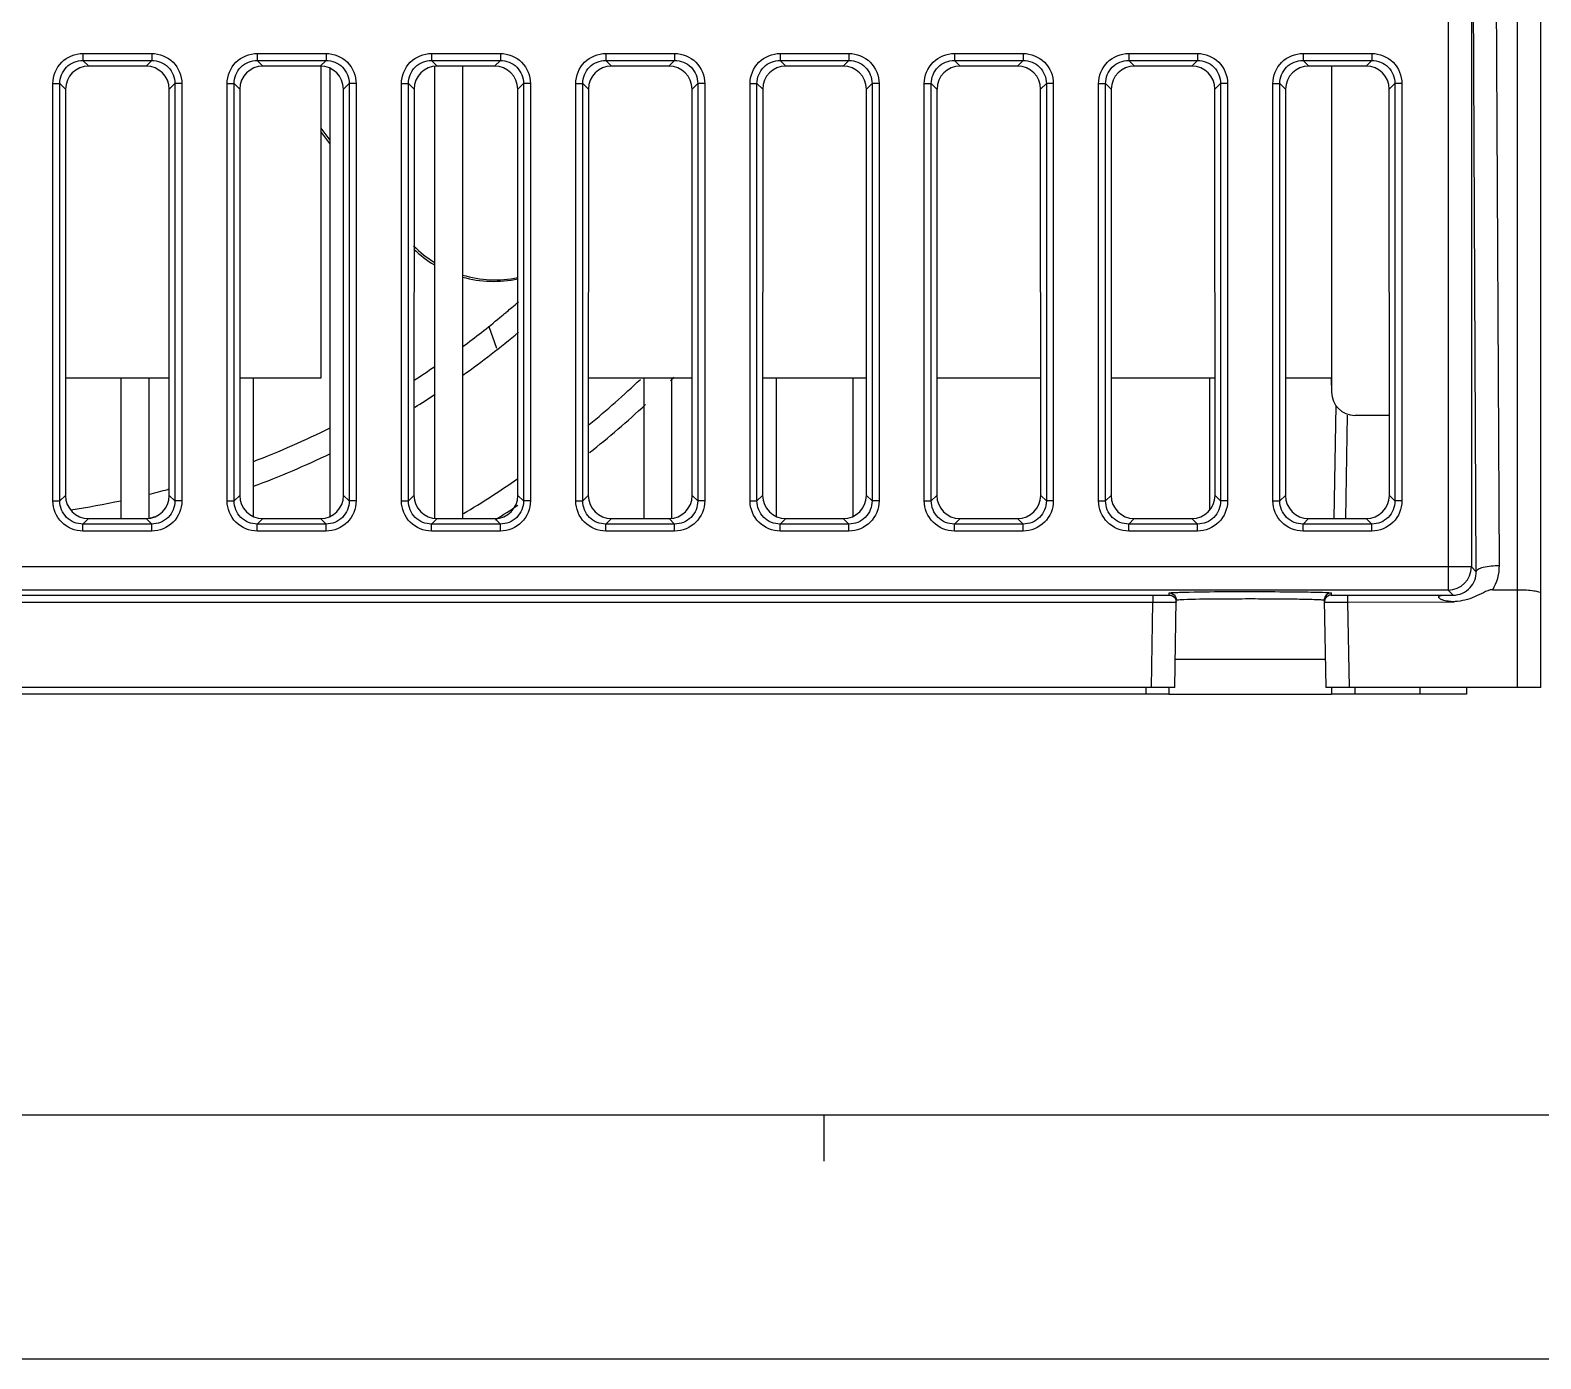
# Model space of a CAD drawing. Header units: millimetres. Extents: x 1211 to 2052, y 913 to 1507.
# Drawn here: x 1387.2 to 1452.2, y 913.3 to 970.5 of the extents above; entities that cross this region are included whole.
import ezdxf

# ---------------------------------------------------------------- set-up
doc = ezdxf.new("R2010")
doc.units = ezdxf.units.MM
for name, color, linetype in [('F08025N45D024_SM100-13SOLIDLINE', 7, 'Continuous'), ('VF-51-DIANRONGBSOLIDLINE', 7, 'Continuous'), ('VF-51-H001SOLIDLINE', 7, 'Continuous'), ('VF-51-P003SOLIDLINE', 7, 'Continuous'), ('VF-51-P006SOLIDLINE', 7, 'Continuous')]:
    doc.layers.add(name, color=color, linetype=linetype)

msp = doc.modelspace()

# ---------------------------------------------------------------- linework, layer by layer
at = {"color": 7, "linetype": 'Continuous'}
for p, q in [((1226.84, 923.822), (2036.84, 923.822)), ((1211.34, 913.322), (2052.34, 913.322))]:
    msp.add_line(p, q, dxfattribs=at)
at = {"color": 2, "linetype": 'Continuous'}
msp.add_line((1421.34, 921.822), (1421.34, 923.822), dxfattribs=at)
at = {"layer": 'F08025N45D024_SM100-13SOLIDLINE', "linetype": 'Continuous'}
for p, q in [((1399.67, 966.276), (1400.07, 965.764)), ((1400.07, 965.613), (1399.67, 966.126)), ((1407.65, 958.35), (1407.679, 958.375)), ((1406.9, 957.738), (1407.233, 956.813)), ((1393.09, 950.736), (1393.155, 950.752)), ((1393.092, 950.732), (1393.157, 950.749))]:
    msp.add_line(p, q, dxfattribs=at)
for centre, radius, start, end in [((1407.199, 964.72), 4.977, 224.847, 237.94328), ((1407.13, 964.646), 4.97, 225.93246, 238.87262), ((1407.178, 964.703), 4.953, 253.46307, 281.38811), ((1407.113, 964.637), 4.955, 254.25181, 282.17188), ((1381.205, 989.726), 41.034, 310.56992, 311.0921), ((1382.392, 988.322), 39.196, 309.6076, 310.12175), ((1381.556, 989.315), 40.493, 310.17413, 310.57054), ((1383.212, 987.356), 37.928, 306.5173, 309.5832), ((1383.17, 987.414), 39, 305.44988, 309.89788), ((1383.098, 987.523), 38.13, 302.69394, 304.28731), ((1383.17, 987.414), 44, 309.61698, 313.44175), ((1383.17, 987.414), 39, 301.80074, 303.31811), ((1383.152, 987.457), 38.047, 290.97611, 296.41214), ((1383.17, 987.414), 39, 290.41411, 295.71703), ((1383.17, 987.414), 44, 300.97643, 304.60231), ((1383.184, 987.34), 37.926, 283.86951, 285.14455), ((1383.263, 986.944), 37.521, 278.66728, 282.01408), ((1383.17, 987.414), 39, 283.49679, 283.93867)]:
    msp.add_arc(centre, radius, start, end, dxfattribs=at)
at = {"layer": 'VF-51-DIANRONGBSOLIDLINE', "linetype": 'Continuous'}
for p, q in [((1399.67, 968.943), (1399.67, 955.514)), ((1393.154, 955.514), (1388.686, 955.514)), ((1399.67, 955.514), (1396.186, 955.514)), ((1415.654, 955.514), (1411.186, 955.514)), ((1423.154, 955.514), (1418.686, 955.514)), ((1430.654, 955.514), (1426.186, 955.514)), ((1438.154, 955.514), (1433.686, 955.514)), ((1443.17, 955.514), (1441.186, 955.514))]:
    msp.add_line(p, q, dxfattribs=at)
at = {"layer": 'VF-51-H001SOLIDLINE', "linetype": 'Continuous'}
for p, q in [((1400.07, 968.845), (1400.07, 949.573)), ((1404.57, 968.943), (1404.57, 949.478)), ((1405.77, 968.943), (1405.77, 949.478)), ((1391.07, 955.514), (1391.07, 949.478)), ((1392.27, 955.514), (1392.27, 949.478)), ((1396.77, 955.514), (1396.77, 949.573)), ((1413.57, 955.514), (1413.57, 949.478)), ((1414.77, 955.514), (1414.77, 949.478)), ((1419.27, 955.514), (1419.27, 949.573)), ((1422.57, 955.514), (1422.57, 949.573)), ((1437.92, 955.506), (1437.92, 949.853))]:
    msp.add_line(p, q, dxfattribs=at)
at = {"layer": 'VF-51-P003SOLIDLINE', "linetype": 'Continuous'}
for p, q in [((1451.17, 942.214), (1451.17, 1033.714)), ((1452.17, 942.214), (1452.17, 1033.714)), ((1448.187, 996.276), (1448.187, 946.396)), ((1450.392, 947.46), (1450.187, 989.528)), ((1449.393, 947.191), (1449.187, 989.258)), ((1449.187, 989.258), (1449.187, 947.396)), ((1389.44, 969.488), (1392.4, 969.488)), ((1389.44, 969.488), (1389.44, 969.19)), ((1389.44, 969.19), (1392.4, 969.19)), ((1389.44, 969.19), (1389.686, 968.943)), ((1392.4, 969.19), (1392.153, 968.943)), ((1392.4, 969.488), (1392.4, 969.19)), ((1396.94, 969.488), (1399.9, 969.488)), ((1396.94, 969.488), (1396.94, 969.19)), ((1396.94, 969.19), (1399.9, 969.19)), ((1396.94, 969.19), (1397.186, 968.943)), ((1399.9, 969.19), (1399.653, 968.943)), ((1399.9, 969.488), (1399.9, 969.19)), ((1404.44, 969.488), (1407.4, 969.488)), ((1404.44, 969.488), (1404.44, 969.19)), ((1404.44, 969.19), (1407.4, 969.19)), ((1404.44, 969.19), (1404.686, 968.943)), ((1407.4, 969.19), (1407.153, 968.943)), ((1407.4, 969.488), (1407.4, 969.19)), ((1411.94, 969.488), (1414.9, 969.488)), ((1411.94, 969.488), (1411.94, 969.19)), ((1411.94, 969.19), (1414.9, 969.19)), ((1411.94, 969.19), (1412.186, 968.943)), ((1414.9, 969.19), (1414.653, 968.943)), ((1414.9, 969.488), (1414.9, 969.19)), ((1419.44, 969.488), (1422.4, 969.488)), ((1419.44, 969.488), (1419.44, 969.19)), ((1419.44, 969.19), (1422.4, 969.19)), ((1419.44, 969.19), (1419.686, 968.943)), ((1422.4, 969.19), (1422.153, 968.943)), ((1422.4, 969.488), (1422.4, 969.19)), ((1426.94, 969.488), (1429.9, 969.488)), ((1426.94, 969.488), (1426.94, 969.19)), ((1426.94, 969.19), (1429.9, 969.19)), ((1426.94, 969.19), (1427.186, 968.943)), ((1429.9, 969.19), (1429.653, 968.943)), ((1429.9, 969.488), (1429.9, 969.19)), ((1434.44, 969.488), (1437.4, 969.488)), ((1434.44, 969.488), (1434.44, 969.19)), ((1434.44, 969.19), (1437.4, 969.19)), ((1434.44, 969.19), (1434.686, 968.943)), ((1437.4, 969.19), (1437.153, 968.943)), ((1437.4, 969.488), (1437.4, 969.19)), ((1441.94, 969.488), (1444.9, 969.488)), ((1441.94, 969.488), (1441.94, 969.19)), ((1441.94, 969.19), (1444.9, 969.19)), ((1441.94, 969.19), (1442.186, 968.943)), ((1444.9, 969.19), (1444.653, 968.943)), ((1444.9, 969.488), (1444.9, 969.19)), ((1392.153, 968.943), (1389.686, 968.943)), ((1399.653, 968.943), (1397.186, 968.943)), ((1407.153, 968.943), (1404.686, 968.943)), ((1414.653, 968.943), (1412.186, 968.943)), ((1422.153, 968.943), (1419.686, 968.943)), ((1429.653, 968.943), (1427.186, 968.943)), ((1437.153, 968.943), (1434.686, 968.943)), ((1444.653, 968.943), (1442.186, 968.943)), ((1443.17, 968.943), (1443.17, 954.914)), ((1388.145, 968.193), (1388.444, 968.193)), ((1388.145, 950.234), (1388.145, 968.193)), ((1388.444, 968.193), (1388.69, 967.947)), ((1388.444, 950.234), (1388.444, 968.193)), ((1388.69, 967.947), (1388.684, 950.474)), ((1393.396, 968.193), (1393.15, 967.947)), ((1393.155, 950.474), (1393.15, 967.947)), ((1393.695, 968.193), (1393.396, 968.193)), ((1393.396, 968.193), (1393.396, 950.234)), ((1393.695, 968.193), (1393.695, 950.234)), ((1395.645, 968.193), (1395.944, 968.193)), ((1395.645, 950.234), (1395.645, 968.193)), ((1395.944, 968.193), (1396.19, 967.947)), ((1395.944, 950.234), (1395.944, 968.193)), ((1396.19, 967.947), (1396.184, 950.474)), ((1400.896, 968.193), (1400.65, 967.947)), ((1400.655, 950.474), (1400.65, 967.947)), ((1401.195, 968.193), (1400.896, 968.193)), ((1400.896, 968.193), (1400.896, 950.234)), ((1401.195, 968.193), (1401.195, 950.234)), ((1403.145, 968.193), (1403.444, 968.193)), ((1403.145, 950.234), (1403.145, 968.193)), ((1403.444, 968.193), (1403.69, 967.947)), ((1403.444, 950.234), (1403.444, 968.193)), ((1403.69, 967.947), (1403.684, 950.474)), ((1408.396, 968.193), (1408.15, 967.947)), ((1408.155, 950.474), (1408.15, 967.947)), ((1408.695, 968.193), (1408.396, 968.193)), ((1408.396, 968.193), (1408.396, 950.234)), ((1408.695, 968.193), (1408.695, 950.234)), ((1410.645, 968.193), (1410.944, 968.193)), ((1410.645, 950.234), (1410.645, 968.193)), ((1410.944, 968.193), (1411.19, 967.947)), ((1410.944, 950.234), (1410.944, 968.193)), ((1411.19, 967.947), (1411.184, 950.474)), ((1415.896, 968.193), (1415.65, 967.947)), ((1415.655, 950.474), (1415.65, 967.947)), ((1416.195, 968.193), (1415.896, 968.193)), ((1415.896, 968.193), (1415.896, 950.234)), ((1416.195, 968.193), (1416.195, 950.234)), ((1418.145, 968.193), (1418.444, 968.193)), ((1418.145, 950.234), (1418.145, 968.193)), ((1418.444, 968.193), (1418.69, 967.947)), ((1418.444, 950.234), (1418.444, 968.193)), ((1418.69, 967.947), (1418.684, 950.474)), ((1423.396, 968.193), (1423.15, 967.947)), ((1423.155, 950.474), (1423.15, 967.947)), ((1423.695, 968.193), (1423.396, 968.193)), ((1423.396, 968.193), (1423.396, 950.234)), ((1423.695, 968.193), (1423.695, 950.234)), ((1425.645, 968.193), (1425.944, 968.193)), ((1425.645, 950.234), (1425.645, 968.193)), ((1425.944, 968.193), (1426.19, 967.947)), ((1425.944, 950.234), (1425.944, 968.193)), ((1426.19, 967.947), (1426.184, 950.474)), ((1430.896, 968.193), (1430.65, 967.947)), ((1430.655, 950.474), (1430.65, 967.947)), ((1431.195, 968.193), (1430.896, 968.193)), ((1430.896, 968.193), (1430.896, 950.234)), ((1431.195, 968.193), (1431.195, 950.234)), ((1433.145, 968.193), (1433.444, 968.193)), ((1433.145, 950.234), (1433.145, 968.193)), ((1433.444, 968.193), (1433.69, 967.947)), ((1433.444, 950.234), (1433.444, 968.193)), ((1433.69, 967.947), (1433.684, 950.474)), ((1438.396, 968.193), (1438.15, 967.947)), ((1438.155, 950.474), (1438.15, 967.947)), ((1438.695, 968.193), (1438.396, 968.193)), ((1438.396, 968.193), (1438.396, 950.234)), ((1438.695, 968.193), (1438.695, 950.234)), ((1440.645, 968.193), (1440.944, 968.193)), ((1440.645, 950.234), (1440.645, 968.193)), ((1440.944, 968.193), (1441.19, 967.947)), ((1440.944, 950.234), (1440.944, 968.193)), ((1441.19, 967.947), (1441.184, 950.474)), ((1445.896, 968.193), (1445.65, 967.947)), ((1445.655, 950.474), (1445.65, 967.947)), ((1446.195, 968.193), (1445.896, 968.193)), ((1445.896, 968.193), (1445.896, 950.234)), ((1446.195, 968.193), (1446.195, 950.234)), ((1443.156, 955.514), (1443.161, 954.905)), ((1443.276, 949.478), (1443.361, 954.346)), ((1443.776, 949.478), (1443.853, 953.919)), ((1445.654, 953.914), (1444.17, 953.914)), ((1388.444, 950.234), (1388.684, 950.474)), ((1393.396, 950.234), (1393.155, 950.474)), ((1395.944, 950.234), (1396.184, 950.474)), ((1400.896, 950.234), (1400.655, 950.474)), ((1403.444, 950.234), (1403.684, 950.474)), ((1408.396, 950.234), (1408.155, 950.474)), ((1410.944, 950.234), (1411.184, 950.474)), ((1415.896, 950.234), (1415.655, 950.474)), ((1418.444, 950.234), (1418.684, 950.474)), ((1423.396, 950.234), (1423.155, 950.474)), ((1425.944, 950.234), (1426.184, 950.474)), ((1430.896, 950.234), (1430.655, 950.474)), ((1433.444, 950.234), (1433.684, 950.474)), ((1438.396, 950.234), (1438.155, 950.474)), ((1440.944, 950.234), (1441.184, 950.474)), ((1445.896, 950.234), (1445.655, 950.474)), ((1388.145, 950.234), (1388.444, 950.234)), ((1393.695, 950.234), (1393.396, 950.234)), ((1395.645, 950.234), (1395.944, 950.234)), ((1401.195, 950.234), (1400.896, 950.234)), ((1403.145, 950.234), (1403.444, 950.234)), ((1408.695, 950.234), (1408.396, 950.234)), ((1410.645, 950.234), (1410.944, 950.234)), ((1416.195, 950.234), (1415.896, 950.234)), ((1418.145, 950.234), (1418.444, 950.234)), ((1423.695, 950.234), (1423.396, 950.234)), ((1425.645, 950.234), (1425.944, 950.234)), ((1431.195, 950.234), (1430.896, 950.234)), ((1433.145, 950.234), (1433.444, 950.234)), ((1438.695, 950.234), (1438.396, 950.234)), ((1440.645, 950.234), (1440.944, 950.234)), ((1446.195, 950.234), (1445.896, 950.234)), ((1389.44, 949.238), (1389.68, 949.478)), ((1392.4, 949.238), (1389.44, 949.238)), ((1389.44, 948.939), (1389.44, 949.238)), ((1389.68, 949.478), (1392.159, 949.478)), ((1392.4, 949.238), (1392.159, 949.478)), ((1392.4, 948.939), (1392.4, 949.238)), ((1396.94, 949.238), (1397.18, 949.478)), ((1399.9, 949.238), (1396.94, 949.238)), ((1396.94, 948.939), (1396.94, 949.238)), ((1397.18, 949.478), (1399.659, 949.478)), ((1399.9, 949.238), (1399.659, 949.478)), ((1399.9, 948.939), (1399.9, 949.238)), ((1404.44, 949.238), (1404.68, 949.478)), ((1407.4, 949.238), (1404.44, 949.238)), ((1404.44, 948.939), (1404.44, 949.238)), ((1404.68, 949.478), (1407.159, 949.478)), ((1407.4, 949.238), (1407.159, 949.478)), ((1407.4, 948.939), (1407.4, 949.238)), ((1411.94, 949.238), (1412.18, 949.478)), ((1414.9, 949.238), (1411.94, 949.238)), ((1411.94, 948.939), (1411.94, 949.238)), ((1412.18, 949.478), (1414.659, 949.478)), ((1414.9, 949.238), (1414.659, 949.478)), ((1414.9, 948.939), (1414.9, 949.238)), ((1419.44, 949.238), (1419.68, 949.478)), ((1422.4, 949.238), (1419.44, 949.238)), ((1419.44, 948.939), (1419.44, 949.238)), ((1419.68, 949.478), (1422.159, 949.478)), ((1422.4, 949.238), (1422.159, 949.478)), ((1422.4, 948.939), (1422.4, 949.238)), ((1426.94, 949.238), (1427.18, 949.478)), ((1429.9, 949.238), (1426.94, 949.238)), ((1426.94, 948.939), (1426.94, 949.238)), ((1427.18, 949.478), (1429.659, 949.478)), ((1429.9, 949.238), (1429.659, 949.478)), ((1429.9, 948.939), (1429.9, 949.238)), ((1434.44, 949.238), (1434.68, 949.478)), ((1437.4, 949.238), (1434.44, 949.238)), ((1434.44, 948.939), (1434.44, 949.238)), ((1434.68, 949.478), (1437.159, 949.478)), ((1437.4, 949.238), (1437.159, 949.478)), ((1437.4, 948.939), (1437.4, 949.238)), ((1441.94, 949.238), (1442.18, 949.478)), ((1444.9, 949.238), (1441.94, 949.238)), ((1441.94, 948.939), (1441.94, 949.238)), ((1442.18, 949.478), (1444.659, 949.478)), ((1444.9, 949.238), (1444.659, 949.478)), ((1444.9, 948.939), (1444.9, 949.238)), ((1392.4, 948.939), (1389.44, 948.939)), ((1399.9, 948.939), (1396.94, 948.939)), ((1407.4, 948.939), (1404.44, 948.939)), ((1414.9, 948.939), (1411.94, 948.939)), ((1422.4, 948.939), (1419.44, 948.939)), ((1429.9, 948.939), (1426.94, 948.939)), ((1437.4, 948.939), (1434.44, 948.939)), ((1444.9, 948.939), (1441.94, 948.939)), ((1449.187, 947.396), (1325.153, 947.396)), ((1449.187, 947.396), (1449.393, 947.191)), ((1448.187, 946.396), (1326.153, 946.396)), ((1338.856, 946.174), (1435.484, 946.174)), ((1338.856, 945.874), (1435.484, 945.874)), ((1435.42, 942.214), (1435.484, 945.874)), ((1435.484, 946.174), (1435.484, 945.874)), ((1436.184, 946.187), (1436.185, 946.274)), ((1436.42, 942.214), (1436.485, 945.969)), ((1436.452, 946.022), (1436.484, 945.881)), ((1442.854, 945.969), (1442.92, 942.214)), ((1442.893, 946.031), (1442.856, 945.881)), ((1443.154, 946.274), (1443.156, 946.187)), ((1443.856, 946.174), (1447.952, 946.174)), ((1443.856, 946.174), (1443.856, 945.874)), ((1443.856, 945.874), (1448.431, 945.888)), ((1443.856, 945.874), (1443.92, 942.214)), ((1448.187, 946.396), (1448.403, 946.181)), ((1450.105, 946.414), (1451.17, 946.414)), ((1442.899, 943.414), (1436.441, 943.414)), ((1436.42, 942.214), (1337.92, 942.214)), ((1452.17, 942.214), (1442.92, 942.214))]:
    msp.add_line(p, q, dxfattribs=at)
for centre, radius, start, end in [((1444.17, 954.914), 1, 180, 270), ((1448.187, 947.397), 1, 270.02106, 359.97894), ((1443.49, 1004.346), 58.473, 269.69696, 270.3588), ((1446.991, 1026.494), 80.325, 270.68536, 271.00676)]:
    msp.add_arc(centre, radius, start, end, dxfattribs=at)
for centre, major_axis, ratio, start_param, end_param in [((1389.694, 967.94), (0.727, -0.697), 0.992729, 2.339068, 3.902268), ((1392.146, 967.94), (0.727, 0.697), 0.992729, -0.760675, 0.802525), ((1397.194, 967.94), (0.727, -0.697), 0.992729, 2.339068, 3.902268), ((1399.646, 967.94), (0.727, 0.697), 0.992729, -0.760675, 0.802525), ((1404.694, 967.94), (0.727, -0.697), 0.992729, 2.339068, 3.902268), ((1407.146, 967.94), (0.727, 0.697), 0.992729, -0.760675, 0.802525), ((1412.194, 967.94), (0.727, -0.697), 0.992729, 2.339068, 3.902268), ((1414.646, 967.94), (0.727, 0.697), 0.992729, -0.760675, 0.802525), ((1419.694, 967.94), (0.727, -0.697), 0.992729, 2.339068, 3.902268), ((1422.146, 967.94), (0.727, 0.697), 0.992729, -0.760675, 0.802525), ((1427.194, 967.94), (0.727, -0.697), 0.992729, 2.339068, 3.902268), ((1429.646, 967.94), (0.727, 0.697), 0.992729, -0.760675, 0.802525), ((1434.694, 967.94), (0.727, -0.697), 0.992729, 2.339068, 3.902268), ((1437.146, 967.94), (0.727, 0.697), 0.992729, -0.760675, 0.802525), ((1442.194, 967.94), (0.727, -0.697), 0.992729, 2.339068, 3.902268), ((1444.646, 967.94), (0.727, 0.697), 0.992729, -0.760675, 0.802525), ((1383.17, 987.4), (0, 44.934), 1, -2.362994, -2.358433), ((1383.17, 987.4), (0, 44.934), 1, -2.46683, -2.396308), ((1389.688, 950.482), (0.699, 0.726), 0.992124, -3.942513, -2.379313), ((1392.151, 950.482), (-0.699, 0.726), 0.992124, -3.903872, -2.340672), ((1397.188, 950.482), (0.699, 0.726), 0.992124, -3.942513, -2.379313), ((1399.651, 950.482), (-0.699, 0.726), 0.992124, -3.903872, -2.340672), ((1404.688, 950.482), (0.699, 0.726), 0.992124, -3.942513, -2.379313), ((1407.151, 950.482), (-0.699, 0.726), 0.992124, -3.903872, -2.340672), ((1412.188, 950.482), (0.699, 0.726), 0.992124, -3.942513, -2.379313), ((1414.651, 950.482), (-0.699, 0.726), 0.992124, -3.903872, -2.340672), ((1419.688, 950.482), (0.699, 0.726), 0.992124, -3.942513, -2.379313), ((1422.151, 950.482), (-0.699, 0.726), 0.992124, -3.903872, -2.340672), ((1427.188, 950.482), (0.699, 0.726), 0.992124, -3.942513, -2.379313), ((1429.651, 950.482), (-0.699, 0.726), 0.992124, -3.903872, -2.340672), ((1434.688, 950.482), (0.699, 0.726), 0.992124, -3.942513, -2.379313), ((1437.151, 950.482), (-0.699, 0.726), 0.992124, -3.903872, -2.340672), ((1442.188, 950.482), (0.699, 0.726), 0.992124, -3.942513, -2.379313), ((1444.651, 950.482), (-0.699, 0.726), 0.992124, -3.903872, -2.340672), ((1383.17, 987.4), (0, 44.934), 1, -2.577546, -2.551958)]:
    msp.add_ellipse(centre, major_axis=major_axis, ratio=ratio, start_param=start_param, end_param=end_param, dxfattribs=at)
for points, knots in [([(1388.145, 968.193), (1388.145, 968.524), (1388.42, 969.213), (1389.109, 969.488), (1389.44, 969.488)], [0, 0, 0, 0, 0.499993, 1, 1, 1, 1]), ([(1388.444, 968.193), (1388.443, 968.448), (1388.654, 968.979), (1389.186, 969.19), (1389.44, 969.19)], [0, 0, 0, 0, 0.499993, 1, 1, 1, 1]), ([(1392.4, 969.488), (1392.73, 969.488), (1393.42, 969.213), (1393.695, 968.524), (1393.695, 968.193)], [0, 0, 0, 0, 0.499993, 1, 1, 1, 1]), ([(1392.4, 969.19), (1392.654, 969.19), (1393.186, 968.979), (1393.396, 968.448), (1393.396, 968.193)], [0, 0, 0, 0, 0.499993, 1, 1, 1, 1]), ([(1395.645, 968.193), (1395.645, 968.524), (1395.92, 969.213), (1396.609, 969.488), (1396.94, 969.488)], [0, 0, 0, 0, 0.499993, 1, 1, 1, 1]), ([(1395.944, 968.193), (1395.943, 968.448), (1396.154, 968.979), (1396.686, 969.19), (1396.94, 969.19)], [0, 0, 0, 0, 0.499993, 1, 1, 1, 1]), ([(1399.9, 969.488), (1400.23, 969.488), (1400.92, 969.213), (1401.195, 968.524), (1401.195, 968.193)], [0, 0, 0, 0, 0.499993, 1, 1, 1, 1]), ([(1399.9, 969.19), (1400.154, 969.19), (1400.686, 968.979), (1400.896, 968.448), (1400.896, 968.193)], [0, 0, 0, 0, 0.499993, 1, 1, 1, 1]), ([(1403.145, 968.193), (1403.145, 968.524), (1403.42, 969.213), (1404.109, 969.488), (1404.44, 969.488)], [0, 0, 0, 0, 0.499993, 1, 1, 1, 1]), ([(1403.444, 968.193), (1403.443, 968.448), (1403.654, 968.979), (1404.186, 969.19), (1404.44, 969.19)], [0, 0, 0, 0, 0.499993, 1, 1, 1, 1]), ([(1407.4, 969.488), (1407.73, 969.488), (1408.42, 969.213), (1408.695, 968.524), (1408.695, 968.193)], [0, 0, 0, 0, 0.499993, 1, 1, 1, 1]), ([(1407.4, 969.19), (1407.654, 969.19), (1408.186, 968.979), (1408.396, 968.448), (1408.396, 968.193)], [0, 0, 0, 0, 0.499993, 1, 1, 1, 1]), ([(1410.645, 968.193), (1410.645, 968.524), (1410.92, 969.213), (1411.609, 969.488), (1411.94, 969.488)], [0, 0, 0, 0, 0.499993, 1, 1, 1, 1]), ([(1410.944, 968.193), (1410.943, 968.448), (1411.154, 968.979), (1411.686, 969.19), (1411.94, 969.19)], [0, 0, 0, 0, 0.499993, 1, 1, 1, 1]), ([(1414.9, 969.488), (1415.23, 969.488), (1415.92, 969.213), (1416.195, 968.524), (1416.195, 968.193)], [0, 0, 0, 0, 0.499993, 1, 1, 1, 1]), ([(1414.9, 969.19), (1415.154, 969.19), (1415.686, 968.979), (1415.896, 968.448), (1415.896, 968.193)], [0, 0, 0, 0, 0.499993, 1, 1, 1, 1]), ([(1418.145, 968.193), (1418.145, 968.524), (1418.42, 969.213), (1419.109, 969.488), (1419.44, 969.488)], [0, 0, 0, 0, 0.499993, 1, 1, 1, 1]), ([(1418.444, 968.193), (1418.443, 968.448), (1418.654, 968.979), (1419.186, 969.19), (1419.44, 969.19)], [0, 0, 0, 0, 0.499993, 1, 1, 1, 1]), ([(1422.4, 969.488), (1422.73, 969.488), (1423.42, 969.213), (1423.695, 968.524), (1423.695, 968.193)], [0, 0, 0, 0, 0.499993, 1, 1, 1, 1]), ([(1422.4, 969.19), (1422.654, 969.19), (1423.186, 968.979), (1423.396, 968.448), (1423.396, 968.193)], [0, 0, 0, 0, 0.499993, 1, 1, 1, 1]), ([(1425.645, 968.193), (1425.645, 968.524), (1425.92, 969.213), (1426.609, 969.488), (1426.94, 969.488)], [0, 0, 0, 0, 0.499993, 1, 1, 1, 1]), ([(1425.944, 968.193), (1425.943, 968.448), (1426.154, 968.979), (1426.686, 969.19), (1426.94, 969.19)], [0, 0, 0, 0, 0.499993, 1, 1, 1, 1]), ([(1429.9, 969.488), (1430.23, 969.488), (1430.92, 969.213), (1431.195, 968.524), (1431.195, 968.193)], [0, 0, 0, 0, 0.499993, 1, 1, 1, 1]), ([(1429.9, 969.19), (1430.154, 969.19), (1430.686, 968.979), (1430.896, 968.448), (1430.896, 968.193)], [0, 0, 0, 0, 0.499993, 1, 1, 1, 1]), ([(1433.145, 968.193), (1433.145, 968.524), (1433.42, 969.213), (1434.109, 969.488), (1434.44, 969.488)], [0, 0, 0, 0, 0.499993, 1, 1, 1, 1]), ([(1433.444, 968.193), (1433.443, 968.448), (1433.654, 968.979), (1434.186, 969.19), (1434.44, 969.19)], [0, 0, 0, 0, 0.499993, 1, 1, 1, 1]), ([(1437.4, 969.488), (1437.73, 969.488), (1438.42, 969.213), (1438.695, 968.524), (1438.695, 968.193)], [0, 0, 0, 0, 0.499993, 1, 1, 1, 1]), ([(1437.4, 969.19), (1437.654, 969.19), (1438.186, 968.979), (1438.396, 968.448), (1438.396, 968.193)], [0, 0, 0, 0, 0.499993, 1, 1, 1, 1]), ([(1440.645, 968.193), (1440.645, 968.524), (1440.92, 969.213), (1441.609, 969.488), (1441.94, 969.488)], [0, 0, 0, 0, 0.499993, 1, 1, 1, 1]), ([(1440.944, 968.193), (1440.943, 968.448), (1441.154, 968.979), (1441.686, 969.19), (1441.94, 969.19)], [0, 0, 0, 0, 0.499993, 1, 1, 1, 1]), ([(1444.9, 969.488), (1445.23, 969.488), (1445.92, 969.213), (1446.195, 968.524), (1446.195, 968.193)], [0, 0, 0, 0, 0.499993, 1, 1, 1, 1]), ([(1444.9, 969.19), (1445.154, 969.19), (1445.686, 968.979), (1445.896, 968.448), (1445.896, 968.193)], [0, 0, 0, 0, 0.499993, 1, 1, 1, 1]), ([(1389.44, 948.939), (1389.109, 948.939), (1388.42, 949.214), (1388.145, 949.903), (1388.145, 950.234)], [0, 0, 0, 0, 0.499993, 1, 1, 1, 1]), ([(1389.44, 949.238), (1389.186, 949.237), (1388.654, 949.448), (1388.443, 949.979), (1388.444, 950.234)], [0, 0, 0, 0, 0.499993, 1, 1, 1, 1]), ([(1393.396, 950.234), (1393.396, 949.979), (1393.186, 949.448), (1392.654, 949.237), (1392.4, 949.238)], [0, 0, 0, 0, 0.499993, 1, 1, 1, 1]), ([(1393.695, 950.234), (1393.695, 949.903), (1393.42, 949.214), (1392.73, 948.939), (1392.4, 948.939)], [0, 0, 0, 0, 0.499993, 1, 1, 1, 1]), ([(1396.94, 948.939), (1396.609, 948.939), (1395.92, 949.214), (1395.645, 949.903), (1395.645, 950.234)], [0, 0, 0, 0, 0.499993, 1, 1, 1, 1]), ([(1396.94, 949.238), (1396.686, 949.237), (1396.154, 949.448), (1395.943, 949.979), (1395.944, 950.234)], [0, 0, 0, 0, 0.499993, 1, 1, 1, 1]), ([(1400.896, 950.234), (1400.896, 949.979), (1400.686, 949.448), (1400.154, 949.237), (1399.9, 949.238)], [0, 0, 0, 0, 0.499993, 1, 1, 1, 1]), ([(1401.195, 950.234), (1401.195, 949.903), (1400.92, 949.214), (1400.23, 948.939), (1399.9, 948.939)], [0, 0, 0, 0, 0.499993, 1, 1, 1, 1]), ([(1404.44, 948.939), (1404.109, 948.939), (1403.42, 949.214), (1403.145, 949.903), (1403.145, 950.234)], [0, 0, 0, 0, 0.499993, 1, 1, 1, 1]), ([(1404.44, 949.238), (1404.186, 949.237), (1403.654, 949.448), (1403.443, 949.979), (1403.444, 950.234)], [0, 0, 0, 0, 0.499993, 1, 1, 1, 1]), ([(1408.396, 950.234), (1408.396, 949.979), (1408.186, 949.448), (1407.654, 949.237), (1407.4, 949.238)], [0, 0, 0, 0, 0.499993, 1, 1, 1, 1]), ([(1408.695, 950.234), (1408.695, 949.903), (1408.42, 949.214), (1407.73, 948.939), (1407.4, 948.939)], [0, 0, 0, 0, 0.499993, 1, 1, 1, 1]), ([(1411.94, 948.939), (1411.609, 948.939), (1410.92, 949.214), (1410.645, 949.903), (1410.645, 950.234)], [0, 0, 0, 0, 0.499993, 1, 1, 1, 1]), ([(1411.94, 949.238), (1411.686, 949.237), (1411.154, 949.448), (1410.943, 949.979), (1410.944, 950.234)], [0, 0, 0, 0, 0.499993, 1, 1, 1, 1]), ([(1415.896, 950.234), (1415.896, 949.979), (1415.686, 949.448), (1415.154, 949.237), (1414.9, 949.238)], [0, 0, 0, 0, 0.499993, 1, 1, 1, 1]), ([(1416.195, 950.234), (1416.195, 949.903), (1415.92, 949.214), (1415.23, 948.939), (1414.9, 948.939)], [0, 0, 0, 0, 0.499993, 1, 1, 1, 1]), ([(1419.44, 948.939), (1419.109, 948.939), (1418.42, 949.214), (1418.145, 949.903), (1418.145, 950.234)], [0, 0, 0, 0, 0.499993, 1, 1, 1, 1]), ([(1419.44, 949.238), (1419.186, 949.237), (1418.654, 949.448), (1418.443, 949.979), (1418.444, 950.234)], [0, 0, 0, 0, 0.499993, 1, 1, 1, 1]), ([(1423.396, 950.234), (1423.396, 949.979), (1423.186, 949.448), (1422.654, 949.237), (1422.4, 949.238)], [0, 0, 0, 0, 0.499993, 1, 1, 1, 1]), ([(1423.695, 950.234), (1423.695, 949.903), (1423.42, 949.214), (1422.73, 948.939), (1422.4, 948.939)], [0, 0, 0, 0, 0.499993, 1, 1, 1, 1]), ([(1426.94, 948.939), (1426.609, 948.939), (1425.92, 949.214), (1425.645, 949.903), (1425.645, 950.234)], [0, 0, 0, 0, 0.499993, 1, 1, 1, 1]), ([(1426.94, 949.238), (1426.686, 949.237), (1426.154, 949.448), (1425.943, 949.979), (1425.944, 950.234)], [0, 0, 0, 0, 0.499993, 1, 1, 1, 1]), ([(1430.896, 950.234), (1430.896, 949.979), (1430.686, 949.448), (1430.154, 949.237), (1429.9, 949.238)], [0, 0, 0, 0, 0.499993, 1, 1, 1, 1]), ([(1431.195, 950.234), (1431.195, 949.903), (1430.92, 949.214), (1430.23, 948.939), (1429.9, 948.939)], [0, 0, 0, 0, 0.499993, 1, 1, 1, 1]), ([(1434.44, 948.939), (1434.109, 948.939), (1433.42, 949.214), (1433.145, 949.903), (1433.145, 950.234)], [0, 0, 0, 0, 0.499993, 1, 1, 1, 1]), ([(1434.44, 949.238), (1434.186, 949.237), (1433.654, 949.448), (1433.443, 949.979), (1433.444, 950.234)], [0, 0, 0, 0, 0.499993, 1, 1, 1, 1]), ([(1438.396, 950.234), (1438.396, 949.979), (1438.186, 949.448), (1437.654, 949.237), (1437.4, 949.238)], [0, 0, 0, 0, 0.499993, 1, 1, 1, 1]), ([(1438.695, 950.234), (1438.695, 949.903), (1438.42, 949.214), (1437.73, 948.939), (1437.4, 948.939)], [0, 0, 0, 0, 0.499993, 1, 1, 1, 1]), ([(1441.94, 948.939), (1441.609, 948.939), (1440.92, 949.214), (1440.645, 949.903), (1440.645, 950.234)], [0, 0, 0, 0, 0.499993, 1, 1, 1, 1]), ([(1441.94, 949.238), (1441.686, 949.237), (1441.154, 949.448), (1440.943, 949.979), (1440.944, 950.234)], [0, 0, 0, 0, 0.499993, 1, 1, 1, 1]), ([(1445.896, 950.234), (1445.896, 949.979), (1445.686, 949.448), (1445.154, 949.237), (1444.9, 949.238)], [0, 0, 0, 0, 0.499993, 1, 1, 1, 1]), ([(1446.195, 950.234), (1446.195, 949.903), (1445.92, 949.214), (1445.23, 948.939), (1444.9, 948.939)], [0, 0, 0, 0, 0.499993, 1, 1, 1, 1]), ([(1448.403, 946.181), (1448.669, 946.181), (1449.204, 946.413), (1449.395, 946.946), (1449.393, 947.191)], [0, 0, 0, 0, 0.521701, 1, 1, 1, 1]), ([(1449.393, 947.191), (1449.395, 947.234), (1449.504, 947.326), (1449.835, 947.428), (1450.157, 947.459), (1450.392, 947.46)], [0, 0, 0, 0, 0.121708, 0.340647, 1, 1, 1, 1]), ([(1435.484, 946.174), (1435.573, 946.174), (1435.737, 946.175), (1435.933, 946.176), (1436.057, 946.181), (1436.126, 946.179), (1436.156, 946.187), (1436.184, 946.182), (1436.184, 946.187)], [0, 0, 0, 0, 0.38236, 0.706666, 0.831007, 0.923423, 0.980432, 1, 1, 1, 1]), ([(1435.484, 945.874), (1435.611, 945.874), (1435.797, 945.873), (1436.032, 945.874), (1436.183, 945.873), (1436.302, 945.877), (1436.401, 945.872), (1436.443, 945.885), (1436.484, 945.875), (1436.484, 945.881)], [0, 0, 0, 0, 0.382495, 0.55535, 0.706895, 0.831252, 0.923653, 0.980607, 1, 1, 1, 1]), ([(1436.185, 946.274), (1436.186, 946.278), (1436.206, 946.279), (1436.232, 946.285), (1436.287, 946.288), (1436.393, 946.295), (1436.579, 946.302), (1436.738, 946.307), (1436.831, 946.309)], [0, 0, 0, 0, 0.017836, 0.066634, 0.146812, 0.258129, 0.571855, 1, 1, 1, 1]), ([(1436.485, 945.969), (1436.485, 945.972), (1436.504, 945.974), (1436.546, 945.983), (1436.599, 945.985), (1436.636, 945.987)], [0, 0, 0, 0, 0.07004, 0.259146, 1, 1, 1, 1]), ([(1436.636, 945.987), (1437.089, 946.014), (1437.891, 946.019), (1439.066, 946.03), (1439.97, 946.03), (1440.698, 946.027), (1441.206, 946.022), (1441.666, 946.016), (1442.065, 946.009), (1442.387, 946.001), (1442.606, 945.993), (1442.733, 945.985), (1442.799, 945.981), (1442.829, 945.974), (1442.854, 945.973), (1442.854, 945.969)], [0, 0, 0, 0, 0.218702, 0.386478, 0.566822, 0.654684, 0.737306, 0.812098, 0.876739, 0.929222, 0.967948, 0.981769, 0.991737, 0.997801, 1, 1, 1, 1]), ([(1436.831, 946.309), (1437.984, 946.337), (1439.718, 946.342), (1441.786, 946.321), (1442.701, 946.311), (1443.036, 946.29)], [0, 0, 0, 0, 0.557551, 0.83802, 1, 1, 1, 1]), ([(1442.856, 945.881), (1442.856, 945.874), (1442.901, 945.886), (1442.948, 945.872), (1443.058, 945.877), (1443.135, 945.874), (1443.181, 945.874)], [0, 0, 0, 0, 0.066423, 0.2615, 0.577212, 1, 1, 1, 1]), ([(1443.036, 946.29), (1443.065, 946.288), (1443.092, 946.277), (1443.154, 946.284), (1443.154, 946.274)], [0, 0, 0, 0, 0.742041, 1, 1, 1, 1]), ([(1443.156, 946.187), (1443.156, 946.184), (1443.172, 946.186), (1443.179, 946.183), (1443.187, 946.183)], [0, 0, 0, 0, 0.256297, 1, 1, 1, 1]), ([(1443.232, 946.181), (1443.269, 946.18), (1443.477, 946.175), (1443.685, 946.174), (1443.856, 946.174)], [0, 0, 0, 0, 0.175957, 1, 1, 1, 1]), ([(1448.431, 945.889), (1448.389, 945.888), (1448.307, 945.911), (1448.181, 945.913), (1448.057, 945.937), (1447.936, 945.969), (1447.844, 946.012), (1447.787, 946.064), (1447.782, 946.166), (1447.894, 946.174), (1447.952, 946.174)], [0, 0, 0, 0, 0.140321, 0.280622, 0.420891, 0.560758, 0.697819, 0.758759, 0.806923, 1, 1, 1, 1]), ([(1450.105, 946.414), (1449.964, 946.414), (1449.696, 946.283), (1449.195, 946.035), (1448.772, 945.916), (1448.489, 945.904)], [0, 0, 0, 0, 0.249528, 0.500505, 1, 1, 1, 1]), ([(1451.17, 946.414), (1451.298, 946.414), (1451.531, 946.408), (1451.855, 946.381), (1452.035, 946.347), (1452.17, 946.307), (1452.17, 946.276)], [0, 0, 0, 0, 0.375996, 0.694817, 0.910193, 1, 1, 1, 1])]:
    msp.add_open_spline(points, degree=3, knots=knots, dxfattribs=at)
for points in [[(1450.105, 946.414), (1450.292, 946.724), (1450.394, 947.098), (1450.392, 947.46)], [(1436.184, 946.187), (1436.289, 946.187), (1436.405, 946.115), (1436.452, 946.022)], [(1436.185, 946.274), (1436.283, 946.274), (1436.391, 946.214), (1436.441, 946.13)], [(1436.441, 946.13), (1436.46, 946.099), (1436.474, 946.064), (1436.48, 946.029)], [(1436.48, 946.029), (1436.484, 946.009), (1436.486, 945.989), (1436.485, 945.969)], [(1442.862, 946.039), (1442.856, 946.016), (1442.854, 945.992), (1442.854, 945.969)], [(1442.893, 946.121), (1442.878, 946.095), (1442.868, 946.068), (1442.862, 946.039)], [(1443.154, 946.274), (1443.053, 946.274), (1442.942, 946.209), (1442.893, 946.121)], [(1443.156, 946.187), (1443.054, 946.187), (1442.942, 946.121), (1442.893, 946.031)], [(1443.187, 946.183), (1443.202, 946.182), (1443.217, 946.182), (1443.232, 946.181)], [(1448.489, 945.904), (1448.469, 945.903), (1448.447, 945.9), (1448.431, 945.888)]]:
    msp.add_open_spline(points, degree=3, dxfattribs=at)
at = {"layer": 'VF-51-P006SOLIDLINE', "linetype": 'Continuous'}
for p, q in [((1436.17, 941.914), (1338.17, 941.914)), ((1435.17, 942.214), (1435.17, 941.914)), ((1436.17, 942.214), (1436.17, 941.914)), ((1436.17, 941.914), (1443.17, 941.914)), ((1443.17, 942.214), (1443.17, 941.914)), ((1448.97, 941.914), (1443.17, 941.914)), ((1444.17, 942.214), (1444.17, 941.914)), ((1446.97, 942.214), (1446.97, 941.914)), ((1448.97, 942.214), (1448.97, 941.914))]:
    msp.add_line(p, q, dxfattribs=at)

doc.saveas('drawing.dxf')
